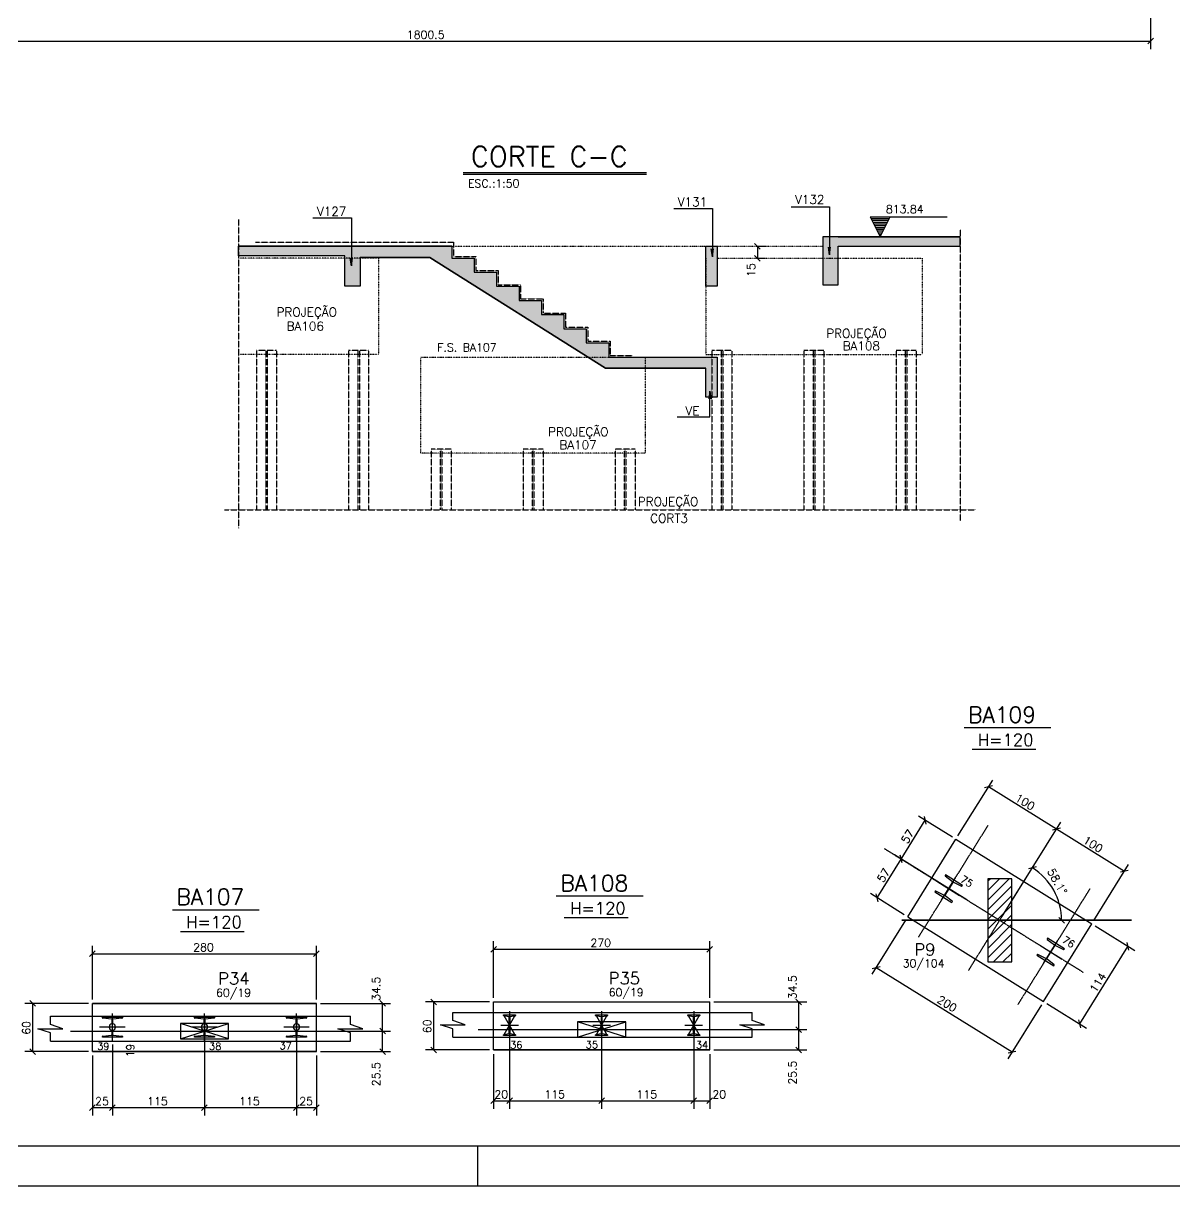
# Model space of a CAD drawing. Extents: x 880 to 7065, y 666 to 4166.
# Drawn here: x 3869 to 5307, y 666 to 2118 of the extents above; entities that cross this region are included whole.
import ezdxf

# ---------------------------------------------------------------- set-up
doc = ezdxf.new("R2010")
doc.units = 0
doc.header["$MEASUREMENT"] = 0
doc.linetypes.add('ESTILO_TQS_0004', pattern=[2, 0.5, -0.4, 0.1, -0.4, 0.1, -0.5])
doc.linetypes.add('ESTILO_TQS_0005', pattern=[0.4, 0.3, -0.1])
for name, color, linetype in [('1', 1, 'CONTINUOUS'), ('2', 2, 'CONTINUOUS'), ('3', 3, 'CONTINUOUS'), ('4', 4, 'CONTINUOUS'), ('6', 6, 'CONTINUOUS'), ('7', 7, 'CONTINUOUS'), ('8', 8, 'CONTINUOUS'), ('9', 9, 'CONTINUOUS')]:
    doc.layers.add(name, color=color, linetype=linetype)
doc.styles.get("Standard").update_dxf_attribs({"font": 'ROMANS.SHX'})

msp = doc.modelspace()

# ---------------------------------------------------------------- linework, layer by layer
at = {"layer": '1', "linetype": 'Continuous'}
for p, q in [((5033.77396, 1098.694714), (5203.604604, 993.065399)), ((4973.611962, 1001.862193), (5143.395895, 896.261931)), ((3954.911153, 833.574527), (3954.911153, 893.574527)), ((4234.911303, 833.574527), (4234.911303, 893.574527)), ((4456.245902, 835.473725), (4456.245902, 895.473725)), ((4456.245902, 895.473725), (4726.246052, 895.473725)), ((4726.246052, 835.473725), (4726.246052, 895.473725)), ((3902.472532, 877.574491), (4277.282203, 877.574491)), ((3902.472532, 846.570657), (4277.282203, 846.570657))]:
    msp.add_line(p, q, dxfattribs=at)
for points in [[(880.474357, 665.886032), (7064.708681, 665.886032), (7064.708681, 4165.886032), (880.474357, 4165.886032), (880.474357, 665.886032)], [(3954.911153, 893.574527), (4234.911303, 893.574527), (3954.911153, 893.574527)], [(3954.911153, 833.574527), (4234.911303, 833.574527), (3954.911153, 833.574527)], [(4456.245902, 835.473725), (4726.246052, 835.473725), (4456.245902, 835.473725)]]:
    msp.add_lwpolyline(points, dxfattribs=at)
at = {"layer": '2', "linetype": 'Continuous'}
for p, q in [((5273.492966, 2092.25818), (5280.564033, 2099.329248)), ((4782.375537, 1843.037453), (4789.446605, 1835.966385)), ((4782.375537, 1828.037453), (4789.446605, 1820.966385)), ((5079.410785, 1165.375299), (5069.671804, 1163.10544)), ((4996.754905, 1117.555801), (4994.485045, 1127.294781)), ((5164.324662, 1112.56154), (5154.585682, 1110.291681)), ((5164.324662, 1112.56154), (5154.585682, 1110.291681)), ((4966.650856, 1069.154559), (4964.380996, 1078.89354)), ((4966.650856, 1069.154559), (4964.380996, 1078.89354)), ((5134.22639, 1064.167411), (5124.48738, 1061.897678)), ((5249.241429, 1059.745984), (5239.502449, 1057.476125)), ((4936.546195, 1020.752334), (4934.276335, 1030.491314)), ((5088.584927, 997.478322), (5088.584927, 997.478322)), ((5169.32026, 993.942789), (5162.249193, 1001.013856)), ((3951.37562, 952.170497), (3958.446687, 959.241565)), ((4231.375769, 952.170497), (4238.446837, 959.241565)), ((4452.710368, 957.830168), (4459.781436, 964.901236)), ((4722.710518, 957.830168), (4729.781586, 964.901236)), ((5249.966518, 960.066148), (5247.696658, 969.805128)), ((4929.380376, 937.440948), (4939.119356, 939.710807)), ((3883.976698, 890.038993), (3876.90563, 897.110061)), ((4321.014767, 890.038993), (4313.9437, 897.110061)), ((4377.761042, 899.009259), (4384.83211, 891.938192)), ((4841.106819, 891.938192), (4834.035751, 899.009259)), ((5189.757808, 863.262681), (5187.487949, 873.001661)), ((4094.911303, 859.074527), (4094.911303, 859.074527)), ((4321.014767, 855.538993), (4313.9437, 862.610061)), ((4321.014767, 855.538993), (4313.9437, 862.610061)), ((4591.245902, 860.973725), (4591.245902, 860.973725)), ((4841.106819, 857.438192), (4834.035751, 864.509259)), ((4841.106819, 857.438192), (4834.035751, 864.509259)), ((3883.976698, 830.038993), (3876.90563, 837.110061)), ((4321.014767, 830.038993), (4313.9437, 837.110061)), ((4377.761042, 839.009259), (4384.83211, 831.938192)), ((4841.106819, 831.938192), (4834.035751, 839.009259)), ((5099.164308, 831.840686), (5108.903289, 834.110546)), ((4452.710368, 768.523206), (4459.781436, 775.594273)), ((4472.710368, 768.523206), (4479.781436, 775.594273)), ((4472.710368, 768.523206), (4479.781436, 775.594273)), ((4587.710368, 768.523206), (4594.781436, 775.594273)), ((4587.710368, 768.523206), (4594.781436, 775.594273)), ((4702.710518, 768.523206), (4709.781586, 775.594273)), ((4702.710518, 768.523206), (4709.781586, 775.594273)), ((4722.710518, 768.523206), (4729.781586, 775.594273)), ((3951.37562, 759.912153), (3958.446687, 766.983221)), ((3976.37562, 759.912153), (3983.446687, 766.983221)), ((3976.37562, 759.912153), (3983.446687, 766.983221)), ((4091.375769, 759.912153), (4098.446837, 766.983221)), ((4091.375769, 759.912153), (4098.446837, 766.983221)), ((4206.375769, 759.912153), (4213.446837, 766.983221)), ((4206.375769, 759.912153), (4213.446837, 766.983221)), ((4231.375769, 759.912153), (4238.446837, 766.983221))]:
    msp.add_line(p, q, dxfattribs=at)
at = {"layer": '3', "linetype": 'Continuous'}
for p, q in [((4926.723068, 1876.501931), (5022.723048, 1876.501931)), ((4926.723068, 1876.501931), (4939.223068, 1851.501919)), ((4927.837818, 1874.272312), (4950.608294, 1874.272312)), ((4939.223068, 1851.501919), (4951.723092, 1876.501931)), ((4928.952615, 1872.042765), (4949.493497, 1872.042765)), ((4930.067365, 1869.81317), (4948.378699, 1869.81317)), ((4931.182163, 1867.583622), (4947.263949, 1867.583622)), ((4932.296961, 1865.354027), (4946.149152, 1865.354075)), ((4933.41171, 1863.124479), (4945.034354, 1863.124479)), ((4934.526508, 1860.89492), (4943.919556, 1860.894872)), ((4935.641306, 1858.665325), (4942.804759, 1858.665265)), ((4936.756103, 1856.435718), (4941.689961, 1856.435718)), ((4937.870925, 1854.20617), (4940.575211, 1854.20617)), ((5053.988274, 1211.179916), (5133.879676, 1211.179916)), ((4973.56525, 1001.891246), (5033.77396, 1098.694714)), ((5073.584927, 1022.570178), (5100.493072, 1049.478322)), ((5073.584927, 1034.590993), (5088.472257, 1049.478322)), ((5073.584927, 1046.611808), (5076.451441, 1049.478322)), ((5073.584927, 1010.549363), (5103.584927, 1040.549363)), ((5073.584927, 998.528547), (5103.584927, 1028.528547)), ((5073.584927, 986.507732), (5103.584927, 1016.507732)), ((5073.584927, 974.486917), (5103.584927, 1004.486917)), ((4544.557578, 1000.833701), (4624.44898, 1000.833701)), ((5073.584927, 962.466101), (5103.584927, 992.466101)), ((5143.395895, 896.261931), (5203.604604, 993.065399)), ((4064.857064, 983.666984), (4144.748465, 983.666984)), ((5073.584927, 950.445286), (5103.584927, 980.445286)), ((5080.638779, 945.478322), (5103.584927, 968.424471)), ((5092.659594, 945.478322), (5103.584927, 956.403656)), ((4436.228857, 715.887607), (4436.228857, 665.888107))]:
    msp.add_line(p, q, dxfattribs=at)
at = {"layer": '3', "linetype": 'ESTILO_TQS_0004'}
for p, q in [((4404.0315, 1839.501919), (4867.5315, 1839.501919)), ((4312.5315, 1824.501919), (4137.493089, 1824.501919)), ((4312.5315, 1824.501919), (4312.5315, 1704.501919)), ((4721.5315, 1824.501919), (4721.5315, 1704.501919)), ((4735.5315, 1824.501919), (4991.53165, 1824.501919)), ((4991.53165, 1824.501919), (4991.53165, 1704.501919)), ((4312.5315, 1704.501919), (4137.493089, 1704.501919)), ((4365.5315, 1581.175719), (4365.5315, 1701.175719)), ((4365.5315, 1701.175719), (4600.0315, 1701.175719)), ((4645.5315, 1701.175719), (4645.5315, 1581.175719)), ((4721.5315, 1704.501919), (4991.53165, 1704.501919)), ((4645.5315, 1581.175719), (4365.5315, 1581.175719))]:
    msp.add_line(p, q, dxfattribs=at)
at = {"layer": '3', "linetype": 'Continuous'}
for points in [[(4405.408099, 882.47756), (4779.340149, 882.47756)], [(4405.408099, 851.473725), (4779.340149, 851.473725)]]:
    msp.add_lwpolyline(points, dxfattribs=at)
at = {"layer": '4', "linetype": 'Continuous'}
for p, q in [((5044.001849, 1238.285927), (5152.425894, 1238.285927)), ((4534.571152, 1027.939712), (4642.995198, 1027.939712)), ((4054.870638, 1010.772995), (4163.294684, 1010.772995))]:
    msp.add_line(p, q, dxfattribs=at)
at = {"layer": '6', "linetype": 'Continuous'}
for p, q in [((4418.276901, 1931.585586), (4647.447456, 1931.585586)), ((4418.276901, 1929.787546), (4647.447456, 1929.787546)), ((4867.5315, 1851.501919), (4867.5315, 1791.501919)), ((4886.5315, 1851.501919), (4867.5315, 1851.501919)), ((4886.5315, 1851.501919), (5039.345376, 1851.501919)), ((4404.0315, 1839.501919), (4137.493089, 1839.501919)), ((4404.0315, 1839.501919), (4404.0315, 1824.841919)), ((4721.5315, 1789.501919), (4721.5315, 1839.501919)), ((4721.5315, 1839.501919), (4735.5315, 1839.501919)), ((4735.5315, 1839.501919), (4735.5315, 1789.501919)), ((4886.5315, 1791.501919), (4886.5315, 1839.501919)), ((4886.5315, 1839.501919), (5039.345376, 1839.501919)), ((4270.5315, 1827.501919), (4137.493089, 1827.501919)), ((4270.5315, 1789.501919), (4270.5315, 1827.501919)), ((4289.5315, 1825.501919), (4289.5315, 1789.501919)), ((4289.5315, 1825.501919), (4376.749201, 1825.501919)), ((4376.749201, 1825.501919), (4595.984006, 1687.175719)), ((4404.0315, 1824.841919), (4432.0315, 1824.841919)), ((4432.0315, 1824.841919), (4432.0315, 1807.175319)), ((4432.0315, 1807.175319), (4460.0315, 1807.175319)), ((4432.0315, 1807.175319), (4460.0315, 1807.175319)), ((4460.0315, 1807.175319), (4460.0315, 1789.508719)), ((4289.5315, 1789.501919), (4270.5315, 1789.501919)), ((4460.0315, 1789.508719), (4488.0315, 1789.508719)), ((4460.0315, 1789.508719), (4488.0315, 1789.508719)), ((4488.0315, 1789.508719), (4488.0315, 1771.842119)), ((4735.5315, 1789.501919), (4721.5315, 1789.501919)), ((4867.5315, 1791.501919), (4886.5315, 1791.501919)), ((4488.0315, 1771.842119), (4516.0315, 1771.842119)), ((4488.0315, 1771.842119), (4516.0315, 1771.842119)), ((4516.0315, 1771.842119), (4516.0315, 1754.175519)), ((4516.0315, 1754.175519), (4544.0315, 1754.175519)), ((4516.0315, 1754.175519), (4544.0315, 1754.175519)), ((4544.0315, 1754.175519), (4544.0315, 1736.508919)), ((4544.0315, 1736.508919), (4572.0315, 1736.508919)), ((4544.0315, 1736.508919), (4572.0315, 1736.508919)), ((4572.0315, 1736.508919), (4572.0315, 1718.842319)), ((4572.0315, 1718.842319), (4600.0315, 1718.842319)), ((4600.0315, 1718.842319), (4600.0315, 1701.175719)), ((4600.0315, 1701.175719), (4721.5315, 1701.175719)), ((4721.5315, 1701.175719), (4735.5315, 1701.175719)), ((4735.5315, 1701.175719), (4735.5315, 1651.175719)), ((4595.984006, 1687.175719), (4721.5315, 1687.175719)), ((4721.5315, 1651.175719), (4721.5315, 1687.175719)), ((4735.5315, 1651.175719), (4721.5315, 1651.175719)), ((5015.999494, 1022.781358), (5033.796771, 1051.395792)), ((5020.88555, 1054.304822), (5020.487281, 1053.664487)), ((5020.575913, 1052.892601), (5029.473784, 1046.104747)), ((5042.11438, 1041.101158), (5020.88555, 1054.304822)), ((5008.080154, 1033.716327), (5007.681885, 1033.075992)), ((5007.681885, 1033.075992), (5028.910716, 1019.872327)), ((5018.834033, 1028.998171), (5008.811687, 1033.978097)), ((5011.38898, 1045.490843), (5038.407285, 1028.686307)), ((5029.56302, 1045.333831), (5019.565566, 1029.25994)), ((5020.233849, 1028.844289), (5030.2307, 1044.917209)), ((5030.962233, 1045.178979), (5040.984579, 1040.199053)), ((5041.716112, 1040.460822), (5042.11438, 1041.101158)), ((5029.220352, 1021.284549), (5020.322481, 1028.072403)), ((5028.910716, 1019.872327), (5029.308984, 1020.512663)), ((5148.259296, 975.084064), (5147.861028, 974.443728)), ((5147.94966, 973.671842), (5156.847531, 966.883988)), ((5169.488127, 961.880399), (5148.259296, 975.084064)), ((5138.762727, 966.270084), (5165.781032, 949.465548)), ((5143.373241, 943.560599), (5161.170518, 972.175033)), ((5156.936767, 966.113073), (5146.939313, 950.039182)), ((5147.607596, 949.62353), (5157.604447, 965.696451)), ((5158.33598, 965.95822), (5168.358325, 960.978294)), ((5169.089858, 961.240064), (5169.488127, 961.880399)), ((5135.453901, 954.495569), (5135.055632, 953.855233)), ((5135.055632, 953.855233), (5156.284463, 940.651569)), ((5146.20778, 949.777412), (5136.185434, 954.757338)), ((5156.594099, 942.06379), (5147.696228, 948.851644)), ((5156.284463, 940.651569), (5156.682731, 941.291904)), ((3967.411153, 875.818312), (3967.411153, 876.572399)), ((3967.411153, 876.572399), (3992.411153, 876.572399)), ((3979.034722, 874.145126), (3967.894084, 875.209673)), ((3979.517653, 868.054034), (3979.517653, 873.536487)), ((3979.911153, 847.223595), (3979.911153, 880.921204)), ((3991.928222, 875.209673), (3980.787584, 874.145126)), ((3992.411153, 876.572399), (3992.411153, 875.818312)), ((4082.411303, 875.818815), (4082.411303, 876.572902)), ((4082.411303, 876.572902), (4107.411303, 876.572902)), ((4094.034872, 874.145628), (4082.894234, 875.210176)), ((4094.517803, 868.054537), (4094.517803, 873.53699)), ((4094.911303, 847.224097), (4094.911303, 880.921707)), ((4106.928372, 875.210176), (4095.787734, 874.145628)), ((4107.411303, 876.572902), (4107.411303, 875.818815)), ((4197.411303, 875.819318), (4197.411303, 876.573405)), ((4197.411303, 876.573405), (4222.411303, 876.573405)), ((4209.034872, 874.146131), (4197.894234, 875.210679)), ((4209.517803, 868.05504), (4209.517803, 873.537492)), ((4209.911303, 847.2246), (4209.911303, 880.92221)), ((4221.928372, 875.210679), (4210.787734, 874.146131)), ((4222.411303, 876.573405), (4222.411303, 875.819318)), ((4468.745902, 878.717772), (4468.745902, 879.471859)), ((4468.745902, 879.471859), (4483.745902, 879.471859)), ((4475.369471, 877.044586), (4469.228833, 878.109133)), ((4469.602395, 854.899346), (4482.88941, 878.044372)), ((4482.88941, 854.899346), (4469.602395, 878.044372)), ((4475.852402, 856.506629), (4475.852402, 876.435947)), ((4476.245902, 883.820664), (4476.245902, 849.123054)), ((4476.639402, 876.435947), (4476.639402, 856.507772)), ((4483.262971, 878.109133), (4477.122333, 877.044586)), ((4483.745902, 879.471859), (4483.745902, 878.717772)), ((4583.745902, 878.718919), (4583.745902, 879.473006)), ((4583.745902, 879.473006), (4598.745902, 879.473006)), ((4590.369471, 877.045732), (4584.228833, 878.11028)), ((4584.602395, 854.900493), (4597.88941, 878.045519)), ((4597.88941, 854.900493), (4584.602395, 878.045519)), ((4590.852402, 856.507776), (4590.852402, 876.437093)), ((4591.245902, 883.821811), (4591.245902, 849.124201)), ((4591.639402, 876.437093), (4591.639402, 856.508919)), ((4598.262971, 878.11028), (4592.122333, 877.045732)), ((4598.745902, 879.473006), (4598.745902, 878.718919)), ((4698.746052, 878.720065), (4698.746052, 879.474153)), ((4698.746052, 879.474153), (4713.746052, 879.474153)), ((4705.369621, 877.046879), (4699.228983, 878.111426)), ((4699.602544, 854.90164), (4712.889559, 878.046665)), ((4712.889559, 854.90164), (4699.602544, 878.046665)), ((4705.852552, 856.508922), (4705.852552, 876.43824)), ((4706.246052, 883.822957), (4706.246052, 849.125348)), ((4706.639552, 876.43824), (4706.639552, 856.510065)), ((4713.263121, 878.111426), (4707.122483, 877.046879)), ((4713.746052, 879.474153), (4713.746052, 878.720065)), ((3995.820123, 864.072399), (3964.002184, 864.072399)), ((3979.517653, 854.608312), (3979.517653, 860.090765)), ((3980.304653, 860.090765), (3980.304653, 854.608312)), ((4110.820273, 864.072902), (4079.002333, 864.072902)), ((4094.517803, 854.608815), (4094.517803, 860.091268)), ((4095.304803, 860.091268), (4095.304803, 854.608815)), ((4225.820273, 864.073405), (4194.002333, 864.073405)), ((4209.517803, 854.609318), (4209.517803, 860.091771)), ((4210.304803, 860.091771), (4210.304803, 854.609318)), ((4465.336933, 866.471859), (4487.154872, 866.471859)), ((4580.336933, 866.473006), (4602.154872, 866.473006)), ((4695.337082, 866.474153), (4717.155021, 866.474153)), ((3967.411153, 851.572399), (3967.411153, 852.326487)), ((3992.411153, 851.572399), (3967.411153, 851.572399)), ((3967.894084, 852.935126), (3979.034722, 853.999673)), ((3980.787584, 853.999673), (3991.928222, 852.935126)), ((3992.411153, 852.326487), (3992.411153, 851.572399)), ((4082.411303, 851.572902), (4082.411303, 852.32699)), ((4107.411303, 851.572902), (4082.411303, 851.572902)), ((4082.894234, 852.935628), (4094.034872, 854.000176)), ((4095.787734, 854.000176), (4106.928372, 852.935628)), ((4107.411303, 852.32699), (4107.411303, 851.572902)), ((4197.411303, 851.573405), (4197.411303, 852.327492)), ((4222.411303, 851.573405), (4197.411303, 851.573405)), ((4197.894234, 852.936131), (4209.034872, 854.000679)), ((4210.787734, 854.000679), (4221.928372, 852.936131)), ((4222.411303, 852.327492), (4222.411303, 851.573405)), ((4468.745902, 853.471859), (4468.745902, 854.225947)), ((4483.745902, 853.471859), (4468.745902, 853.471859)), ((4469.228833, 854.834586), (4475.369471, 855.899133)), ((4477.122333, 855.899133), (4483.262971, 854.834586)), ((4483.745902, 854.225947), (4483.745902, 853.471859)), ((4583.745902, 853.473006), (4583.745902, 854.227093)), ((4598.745902, 853.473006), (4583.745902, 853.473006)), ((4584.228833, 854.835732), (4590.369471, 855.90028)), ((4592.122333, 855.90028), (4598.262971, 854.835732)), ((4598.745902, 854.227093), (4598.745902, 853.473006)), ((4698.746052, 853.474153), (4698.746052, 854.22824)), ((4713.746052, 853.474153), (4698.746052, 853.474153)), ((4699.228983, 854.836879), (4705.369621, 855.901426)), ((4707.122483, 855.901426), (4713.263121, 854.836879)), ((4713.746052, 854.22824), (4713.746052, 853.474153))]:
    msp.add_line(p, q, dxfattribs=at)
for points in [[(1030.476824, 715.887607), (7014.713088, 715.887607), (7014.713088, 4115.886532), (1030.476824, 4115.886532), (1030.476824, 715.887607)], [(3980.304653, 873.53763), (3980.304653, 868.054034)], [(4095.304803, 873.538133), (4095.304803, 868.054537)], [(4210.304803, 873.538636), (4210.304803, 868.05504)]]:
    msp.add_lwpolyline(points, dxfattribs=at)
for centre, radius, start, end in [((5021.018002, 1053.334395), 0.625, 148.119688, 224.980914), ((5029.031693, 1045.662951), 0.625002, 328.014692, 44.980836), ((5008.610875, 1033.386236), 0.625, 71.258463, 148.119688), ((5030.76142, 1044.587118), 0.625, 71.258463, 148.119688), ((5041.185391, 1040.790914), 0.625, 251.258463, 328.119688), ((5019.034845, 1029.590032), 0.625, 251.258463, 328.119688), ((5020.76457, 1028.514197), 0.625, 148.119688, 224.980914), ((5028.778264, 1020.842754), 0.625, 328.119688, 44.980914), ((5148.391749, 974.113636), 0.625, 148.119688, 224.980914), ((5156.40544, 966.442192), 0.625002, 328.014692, 44.980836), ((5158.135167, 965.366359), 0.625, 71.258463, 148.119688), ((5168.559138, 961.570155), 0.625, 251.258463, 328.119688), ((5135.984621, 954.165477), 0.625, 71.258463, 148.119688), ((5146.408592, 950.369273), 0.625, 251.258463, 328.119688), ((5148.138317, 949.293439), 0.625, 148.119688, 224.980914), ((5156.15201, 941.621996), 0.625, 328.119688, 44.980914), ((3968.036153, 875.818312), 0.625, 180, 256.861226), ((3978.892653, 873.536487), 0.625, 0, 76.861226), ((3980.929655, 873.536484), 0.625002, 103.138852, 180.104996), ((3991.786153, 875.818312), 0.625, 283.138774, 0), ((4083.036303, 875.818815), 0.625, 180, 256.861226), ((4093.892803, 873.53699), 0.625, 0, 76.861226), ((4095.929804, 873.536987), 0.625002, 103.138852, 180.104996), ((4106.786303, 875.818815), 0.625, 283.138774, 0), ((4198.036303, 875.819318), 0.625, 180, 256.861226), ((4208.892803, 873.537492), 0.625, 0, 76.861226), ((4210.929804, 873.53749), 0.625002, 103.138852, 180.104996), ((4221.786303, 875.819318), 0.625, 283.138774, 0), ((4469.370902, 878.717772), 0.625, 180, 256.861226), ((4475.227402, 876.435947), 0.625, 0, 76.861226), ((4477.264402, 876.435947), 0.625, 103.138774, 180), ((4483.120902, 878.717772), 0.625, 283.138774, 0), ((4584.370902, 878.718919), 0.625, 180, 256.861226), ((4590.227402, 876.437093), 0.625, 0, 76.861226), ((4592.264402, 876.437093), 0.625, 103.138774, 180), ((4598.120902, 878.718919), 0.625, 283.138774, 0), ((4699.371052, 878.720065), 0.625, 180, 256.861226), ((4705.227552, 876.43824), 0.625, 0, 76.861226), ((4707.264552, 876.43824), 0.625, 103.138774, 180), ((4713.121052, 878.720065), 0.625, 283.138774, 0), ((3979.911153, 864.072399), 4.001032, 95.644143, 264.355857), ((3979.911153, 864.072399), 4.001032, 275.644143, 84.355857), ((4094.911303, 864.072902), 4.001032, 95.644143, 264.355857), ((4094.911303, 864.072902), 4.001032, 275.644143, 84.355857), ((4209.911303, 864.073405), 4.001032, 95.644143, 264.355857), ((4209.911303, 864.073405), 4.001032, 275.644143, 84.355857), ((3968.036153, 852.326487), 0.625, 103.138774, 180), ((3978.892653, 854.608312), 0.625, 283.138774, 0), ((3980.929653, 854.608312), 0.625, 180, 256.861226), ((3991.786153, 852.326487), 0.625, 0, 76.861226), ((4083.036303, 852.32699), 0.625, 103.138774, 180), ((4093.892803, 854.608815), 0.625, 283.138774, 0), ((4095.929803, 854.608815), 0.625, 180, 256.861226), ((4106.786303, 852.32699), 0.625, 0, 76.861226), ((4198.036303, 852.327492), 0.625, 103.138774, 180), ((4208.892803, 854.609318), 0.625, 283.138774, 0), ((4210.929803, 854.609318), 0.625, 180, 256.861226), ((4221.786303, 852.327492), 0.625, 0, 76.861226), ((4469.370902, 854.225947), 0.625, 103.138774, 180), ((4475.227401, 856.507774), 0.625002, 283.138852, 0.104996), ((4477.264402, 856.507772), 0.625, 180, 256.861226), ((4483.120902, 854.225947), 0.625, 0, 76.861226), ((4584.370902, 854.227093), 0.625, 103.138774, 180), ((4590.227401, 856.508921), 0.625002, 283.138852, 0.104996), ((4592.264402, 856.508919), 0.625, 180, 256.861226), ((4598.120902, 854.227093), 0.625, 0, 76.861226), ((4699.371052, 854.22824), 0.625, 103.138774, 180), ((4705.22755, 856.510068), 0.625002, 283.138852, 0.104996), ((4707.264552, 856.510065), 0.625, 180, 256.861226), ((4713.121052, 854.22824), 0.625, 0, 76.861226)]:
    msp.add_arc(centre, radius, start, end, dxfattribs=at)
at = {"layer": '7', "linetype": 'Continuous'}
for points in [[(5073.584927, 945.478322), (5103.584927, 945.478322), (5103.584927, 1049.478322), (5073.584927, 1049.478322), (5073.584927, 945.478322)], [(4064.911303, 849.574527), (4124.911303, 849.574527), (4124.911303, 868.574527), (4064.911303, 868.574527), (4064.911303, 849.574527)], [(4561.245902, 851.473725), (4621.245902, 851.473725), (4621.245902, 870.473725), (4561.245902, 870.473725), (4561.245902, 851.473725)]]:
    msp.add_lwpolyline(points, dxfattribs=at)
at = {"layer": '8', "linetype": 'Continuous'}
for points in [[(5039.345376, 1851.501919), (4867.5315, 1851.501919), (4867.5315, 1791.501919), (4886.5315, 1791.501919), (4886.5315, 1839.501919), (5039.345376, 1839.501919), (5039.345376, 1851.501919)], [(4137.493089, 1839.501919), (4404.0315, 1839.501919), (4404.0315, 1824.841919), (4432.0315, 1824.841919), (4432.0315, 1807.175319), (4460.0315, 1807.175319), (4460.0315, 1789.508719), (4488.0315, 1789.508719), (4488.0315, 1771.842119), (4516.0315, 1771.842119), (4516.0315, 1754.175519), (4544.0315, 1754.175519), (4544.0315, 1736.508919), (4572.0315, 1736.508919), (4572.0315, 1718.842319), (4600.0315, 1718.842319), (4600.0315, 1701.175719), (4735.5315, 1701.175719), (4735.5315, 1651.175719), (4721.5315, 1651.175719), (4721.5315, 1687.175719), (4595.984006, 1687.175719), (4376.749201, 1825.501919), (4289.5315, 1825.501919), (4289.5315, 1789.501919), (4270.5315, 1789.501919), (4270.5315, 1827.501919), (4137.493089, 1827.501919), (4137.493089, 1839.501919)], [(4721.5315, 1839.501919), (4735.5315, 1839.501919), (4735.5315, 1789.501919), (4721.5315, 1789.501919), (4721.5315, 1839.501919)]]:
    msp.add_lwpolyline(points, dxfattribs=at)
for points in [[(4867.5315, 1791.501919), (4886.5315, 1791.501919), (4867.5315, 1851.501919)], [(4886.5315, 1791.501919), (4886.5315, 1839.501919), (4867.5315, 1851.501919)], [(4867.5315, 1851.501919), (4886.5315, 1839.501919), (5039.345376, 1851.501919)], [(4886.5315, 1839.501919), (5039.345376, 1839.501919), (5039.345376, 1851.501919)], [(4137.493089, 1827.501919), (4137.493089, 1839.501919), (4404.0315, 1839.501919)], [(4137.493089, 1827.501919), (4404.0315, 1839.501919), (4270.5315, 1827.501919)], [(4404.0315, 1839.501919), (4289.5315, 1825.501919), (4270.5315, 1827.501919)], [(4376.749201, 1825.501919), (4289.5315, 1825.501919), (4404.0315, 1839.501919)], [(4404.0315, 1824.841919), (4376.749201, 1825.501919), (4404.0315, 1839.501919)], [(4721.5315, 1839.501919), (4735.5315, 1839.501919), (4735.5315, 1789.501919)], [(4721.5315, 1839.501919), (4735.5315, 1789.501919), (4721.5315, 1789.501919)], [(4721.5315, 1839.501919), (4721.5315, 1789.501919), (4721.5315, 1839.501919)], [(4289.5315, 1825.501919), (4289.5315, 1789.501919), (4270.5315, 1827.501919)], [(4270.5315, 1827.501919), (4289.5315, 1789.501919), (4270.5315, 1789.501919)], [(4595.984006, 1687.175719), (4376.749201, 1825.501919), (4404.0315, 1824.841919)], [(4432.0315, 1807.175319), (4595.984006, 1687.175719), (4404.0315, 1824.841919)], [(4432.0315, 1824.841919), (4432.0315, 1807.175319), (4404.0315, 1824.841919)], [(4460.0315, 1807.175319), (4460.0315, 1789.508719), (4432.0315, 1807.175319)], [(4460.0315, 1789.508719), (4595.984006, 1687.175719), (4432.0315, 1807.175319)], [(4488.0315, 1771.842119), (4595.984006, 1687.175719), (4460.0315, 1789.508719)], [(4488.0315, 1771.842119), (4460.0315, 1789.508719), (4488.0315, 1789.508719)], [(4488.0315, 1771.842119), (4516.0315, 1754.175519), (4595.984006, 1687.175719)], [(4488.0315, 1771.842119), (4516.0315, 1771.842119), (4516.0315, 1754.175519)], [(4595.984006, 1687.175719), (4516.0315, 1754.175519), (4544.0315, 1736.508919)], [(4544.0315, 1754.175519), (4544.0315, 1736.508919), (4516.0315, 1754.175519)], [(4572.0315, 1718.842319), (4544.0315, 1736.508919), (4572.0315, 1736.508919)], [(4595.984006, 1687.175719), (4544.0315, 1736.508919), (4572.0315, 1718.842319)], [(4600.0315, 1718.842319), (4595.984006, 1687.175719), (4572.0315, 1718.842319)], [(4600.0315, 1701.175719), (4595.984006, 1687.175719), (4600.0315, 1718.842319)], [(4600.0315, 1701.175719), (4721.5315, 1687.175719), (4595.984006, 1687.175719)], [(4735.5315, 1701.175719), (4721.5315, 1687.175719), (4600.0315, 1701.175719)], [(4735.5315, 1701.175719), (4721.5315, 1651.175719), (4721.5315, 1687.175719)], [(4735.5315, 1651.175719), (4721.5315, 1651.175719), (4735.5315, 1701.175719)]]:
    msp.add_solid(points, dxfattribs=at)
at = {"layer": '9', "linetype": 'Continuous'}
for p, q in [((5277.028499, 2136.677382), (5277.028499, 2085.793714)), ((3476.5315, 2095.793714), (5277.028499, 2095.793714)), ((4783.9782, 1839.501919), (4795.911071, 1839.501919)), ((4785.911071, 1839.501919), (4785.911071, 1824.501919)), ((4785.620196, 1824.501919), (4795.911071, 1824.501919)), ((5036.414693, 1102.94048), (5079.82276, 1172.731902)), ((5159.455172, 1111.426611), (5074.541295, 1164.24037)), ((4965.515926, 1074.02405), (4995.619975, 1122.425291)), ((5029.528194, 1101.335447), (4987.128443, 1127.706757)), ((5091.22566, 1001.72731), (5164.736638, 1119.918143)), ((5244.371939, 1058.611054), (5159.455172, 1111.426611)), ((5047.519654, 1023.020312), (4957.024394, 1079.305515)), ((4935.411265, 1025.621824), (4965.515926, 1074.02405)), ((5206.245337, 997.311165), (5249.653405, 1067.102587)), ((5091.224285, 1001.724054), (5118.813051, 1046.079937)), ((4969.366196, 1004.502926), (4926.919733, 1030.90329)), ((4970.971229, 997.616427), (4928.9684, 930.084345)), ((5093.584927, 997.478322), (5145.819349, 997.478322)), ((5207.85037, 990.424666), (5257.32312, 959.654173)), ((3954.911153, 898.574527), (3954.911153, 965.706031)), ((4234.911303, 898.574527), (4234.911303, 965.706031)), ((4456.245902, 900.473725), (4456.245902, 971.365702)), ((4456.245902, 961.365702), (4726.246052, 961.365702)), ((4726.246052, 900.473725), (4726.246052, 971.365702)), ((5188.622879, 868.132171), (5248.831588, 964.935638)), ((3954.911153, 955.706031), (4234.911303, 955.706031)), ((4934.249866, 938.575877), (5104.033799, 832.975616)), ((3949.911153, 893.574527), (3870.441164, 893.574527)), ((3880.441164, 833.574527), (3880.441164, 893.574527)), ((4239.911303, 893.574527), (4327.479233, 893.574527)), ((4317.479233, 859.074527), (4317.479233, 893.574527)), ((4451.245902, 895.473725), (4371.296576, 895.473725)), ((4381.296576, 895.473725), (4381.296576, 835.473725)), ((4731.246052, 895.473725), (4847.571285, 895.473725)), ((4837.571285, 860.973725), (4837.571285, 895.473725)), ((5140.755162, 892.016165), (5098.752333, 824.484084)), ((5147.641661, 893.621198), (5197.114411, 862.850705)), ((4094.911303, 875.921707), (4094.911303, 753.447687)), ((4209.911303, 875.92221), (4209.911303, 753.447687)), ((4476.245902, 878.820664), (4476.245902, 762.058739)), ((4591.245902, 878.821811), (4591.245902, 762.058739)), ((4706.246052, 878.822957), (4706.246052, 762.058739)), ((3927.556831, 859.074527), (4327.479233, 859.074527)), ((4124.911303, 849.574527), (4064.911303, 868.574527)), ((4064.911303, 849.574527), (4124.911303, 868.574527)), ((4317.479233, 833.574527), (4317.479233, 859.074527)), ((4436.965358, 860.973725), (4847.571285, 860.973725)), ((4621.245902, 851.473725), (4561.245902, 870.473725)), ((4561.245902, 851.473725), (4621.245902, 870.473725)), ((4837.571285, 835.473725), (4837.571285, 860.973725)), ((3949.911153, 833.574527), (3870.441164, 833.574527)), ((3954.911153, 828.574527), (3954.911153, 753.447687)), ((3979.911153, 842.223595), (3979.911153, 753.447687)), ((4234.911303, 828.574527), (4234.911303, 753.447687)), ((4239.911303, 833.574527), (4327.479233, 833.574527)), ((4451.245902, 835.473725), (4371.296576, 835.473725)), ((4456.245902, 830.473725), (4456.245902, 762.058739)), ((4726.246052, 830.473725), (4726.246052, 762.058739)), ((4731.246052, 835.473725), (4847.571285, 835.473725)), ((4456.245902, 772.058739), (4476.245902, 772.058739)), ((4476.245902, 772.058739), (4591.245902, 772.058739)), ((4591.245902, 772.058739), (4706.246052, 772.058739)), ((4706.246052, 772.058739), (4726.246052, 772.058739)), ((3954.911153, 763.447687), (3979.911153, 763.447687)), ((3979.911153, 763.447687), (4094.911303, 763.447687)), ((4094.911303, 763.447687), (4209.911303, 763.447687)), ((4209.911303, 763.447687), (4234.911303, 763.447687))]:
    msp.add_line(p, q, dxfattribs=at)
at = {"layer": '9', "linetype": 'ESTILO_TQS_0005'}
for p, q in [((4137.493089, 1872.789528), (4137.493089, 1487.200281)), ((5039.345376, 1861.053005), (5039.345376, 1496.570529)), ((4158.86145, 1844.501919), (4406.0315, 1844.501919)), ((4406.0315, 1844.501919), (4406.0315, 1826.841919)), ((4406.0315, 1826.841919), (4434.0315, 1826.841919)), ((4434.0315, 1826.841919), (4434.0315, 1809.175319)), ((4434.0315, 1809.175319), (4462.0315, 1809.175319)), ((4434.0315, 1809.175319), (4462.0315, 1809.175319)), ((4462.0315, 1809.175319), (4462.0315, 1791.508719)), ((4462.0315, 1791.508719), (4490.0315, 1791.508719)), ((4462.0315, 1791.508719), (4490.0315, 1791.508719)), ((4490.0315, 1791.508719), (4490.0315, 1773.842119)), ((4490.0315, 1773.842119), (4518.0315, 1773.842119)), ((4490.0315, 1773.842119), (4518.0315, 1773.842119)), ((4518.0315, 1773.842119), (4518.0315, 1756.175519)), ((4518.0315, 1756.175519), (4546.0315, 1756.175519)), ((4518.0315, 1756.175519), (4546.0315, 1756.175519)), ((4546.0315, 1756.175519), (4546.0315, 1738.508919)), ((4546.0315, 1738.508919), (4574.0315, 1738.508919)), ((4546.0315, 1738.508919), (4574.0315, 1738.508919)), ((4574.0315, 1738.508919), (4574.0315, 1720.842319)), ((4574.0315, 1720.842319), (4602.0315, 1720.842319)), ((4602.0315, 1720.842319), (4602.0315, 1703.175719)), ((4160.031351, 1709.501919), (4160.031351, 1510.086915)), ((4185.031351, 1709.501919), (4160.031351, 1709.501919)), ((4171.531351, 1709.501919), (4171.531351, 1510.086915)), ((4173.531351, 1709.501919), (4173.531351, 1510.086915)), ((4185.031351, 1709.501919), (4185.031351, 1510.086915)), ((4275.0315, 1709.501919), (4275.0315, 1510.086915)), ((4300.0315, 1709.501919), (4275.0315, 1709.501919)), ((4286.5315, 1709.501919), (4286.5315, 1510.086915)), ((4288.5315, 1709.501919), (4288.5315, 1510.086915)), ((4300.0315, 1709.501919), (4300.0315, 1510.086915)), ((4602.0315, 1703.175719), (4630.0315, 1703.175719)), ((4729.0315, 1709.501919), (4729.0315, 1510.086915)), ((4754.0315, 1709.501919), (4729.0315, 1709.501919)), ((4740.5315, 1709.501919), (4740.5315, 1510.086915)), ((4742.5315, 1709.501919), (4742.5315, 1510.086915)), ((4754.0315, 1709.501919), (4754.0315, 1510.086915)), ((4844.0315, 1709.501919), (4844.0315, 1510.086915)), ((4869.0315, 1709.501919), (4844.0315, 1709.501919)), ((4855.5315, 1709.501919), (4855.5315, 1510.086915)), ((4857.5315, 1709.501919), (4857.5315, 1510.086915)), ((4869.0315, 1709.501919), (4869.0315, 1510.086915)), ((4959.03165, 1709.501919), (4959.03165, 1510.086915)), ((4984.03165, 1709.501919), (4959.03165, 1709.501919)), ((4970.53165, 1709.501919), (4970.53165, 1510.086915)), ((4972.53165, 1709.501919), (4972.53165, 1510.086915)), ((4984.03165, 1709.501919), (4984.03165, 1510.086915)), ((4378.03135, 1586.175719), (4378.03135, 1510.086915)), ((4403.03135, 1586.175719), (4378.03135, 1586.175719)), ((4389.53135, 1586.175719), (4389.53135, 1510.086915)), ((4391.53135, 1586.175719), (4391.53135, 1510.086915)), ((4403.03135, 1586.175719), (4403.03135, 1510.086915)), ((4493.031425, 1586.175719), (4493.031425, 1510.086915)), ((4518.031425, 1586.175719), (4493.031425, 1586.175719)), ((4504.531425, 1586.175719), (4504.531425, 1510.086915)), ((4506.531425, 1586.175719), (4506.531425, 1510.086915)), ((4518.031425, 1586.175719), (4518.031425, 1510.086915)), ((4608.0315, 1586.175719), (4608.0315, 1510.086915)), ((4633.0315, 1586.175719), (4608.0315, 1586.175719)), ((4619.5315, 1586.175719), (4619.5315, 1510.086915)), ((4621.5315, 1586.175719), (4621.5315, 1510.086915)), ((4633.0315, 1586.175719), (4633.0315, 1510.086915)), ((4120.145821, 1510.086915), (5058.841461, 1510.086915)), ((4987.26574, 976.583528), (5074.037997, 1116.095824)), ((4944.481472, 1087.106136), (5193.120515, 932.460477)), ((5049.644202, 934.869486), (5137.724489, 1076.484831)), ((5111.556831, 892.40648), (5201.410981, 1036.873838))]:
    msp.add_line(p, q, dxfattribs=at)
at = {"layer": '9', "linetype": 'Continuous'}
for points in [[(4827.888053, 1888.931371), (4875.919492, 1888.931371), (4875.919492, 1828.688549), (4874.61423, 1838.602998), (4875.919492, 1828.688549), (4877.224754, 1838.602998)], [(4230.483197, 1875.207296), (4278.514636, 1875.207296), (4278.514636, 1814.964474), (4277.209374, 1824.878923), (4278.514636, 1814.964474), (4279.819898, 1824.878923)], [(4681.514051, 1886.570107), (4729.54549, 1886.570107), (4729.54549, 1826.327285), (4728.240228, 1836.241734), (4729.54549, 1826.327285), (4730.850752, 1836.241734)], [(4685.379334, 1626.263903), (4726.534506, 1626.263903), (4726.534506, 1658.679133), (4727.839768, 1648.764684), (4726.534506, 1658.679133), (4725.229244, 1648.764684)], [(4966.369107, 997.478322), (5253.03036, 997.478322), (4966.369107, 997.478322)], [(3902.472532, 846.570657), (3902.472532, 856.905288), (3886.970614, 862.072574), (3917.974448, 862.072574), (3902.472532, 867.23989), (3902.472532, 877.574491)], [(4277.282203, 846.570657), (4277.282203, 856.905288), (4261.780285, 862.072574), (4292.784119, 862.072574), (4277.282203, 867.23989), (4277.282203, 877.574491)], [(4405.408099, 851.473725), (4405.408099, 861.808357), (4389.906182, 866.975643), (4420.910015, 866.975643), (4405.408099, 872.142958), (4405.408099, 882.47756)], [(4779.340149, 851.473725), (4779.340149, 861.808357), (4763.838231, 866.975643), (4794.842065, 866.975643), (4779.340149, 872.142958), (4779.340149, 882.47756)]]:
    msp.add_lwpolyline(points, dxfattribs=at)
msp.add_arc((5088.583496, 997.478322), 77.20123, 0, 58.11894, dxfattribs=at)

# ---------------------------------------------------------------- texts
at = {"layer": '2', "linetype": 'Continuous'}
for s, p in [('1800.5', (4347.78, 2098.793714)), ('ESC.:1:50', (4424.215539, 1913.004327)), ('270', (4577.245977, 964.365702)), ('280', (4080.911228, 958.706031)), ('20', (4457.245902, 775.058739)), ('115', (4519.745902, 775.058739)), ('115', (4634.745977, 775.058739)), ('20', (4729.579382, 775.058739)), ('25', (3958.411153, 766.447687)), ('115', (4023.411228, 766.447687)), ('115', (4138.411303, 766.447687)), ('25', (4213.411303, 766.447687))]:
    msp.add_text(s, height=10, dxfattribs=at).set_placement(p)
for s, rotation, p in [('15', 90, (4782.911071, 1801.168589)), ('100', 328.119688, (5106.694528, 1147.775002)), ('57', 58.119688, (4973.267172, 1092.166731)), ('100', 328.119688, (5191.60985, 1094.960344)), ('57', 58.119688, (4943.162817, 1043.764997)), ('58.1%%d', 299.05947, (5147.625986, 1058.80777)), ('114', 58.119688, (5208.785722, 906.230199)), ('34.5', 90, (4314.479233, 896.907857)), ('34.5', 90, (4834.571285, 898.807055)), ('200', 328.12, (5009.263542, 895.753461)), ('60', 90, (4378.296576, 856.473725)), ('60', 90, (3877.441164, 854.574527)), ('19', 90, (4007.368988, 826.241197)), ('25.5', 90, (4314.479233, 790.241197)), ('25.5', 90, (4834.571285, 792.140395))]:
    msp.add_text(s, height=10, rotation=rotation, dxfattribs=at).set_placement(p)
at = {"layer": '3', "linetype": 'Continuous'}
for s, height, p in [('V132', 11, (4832.765968, 1892.429433)), ('V127', 11, (4235.528481, 1877.623084)), ('V131', 11, (4686.219934, 1889.325297)), ('813.84', 10, (4946.371161, 1880.938357)), ('PROJEÇÃO', 11, (4185.054766, 1751.845842)), ('BA106', 11, (4197.592487, 1734.20016)), ('PROJEÇÃO', 11, (4871.852979, 1725.231917)), ('F.S. BA107', 10, (4385.838876, 1708.18036)), ('BA108', 11, (4892.311385, 1709.550361)), ('VE', 11, (4696.046148, 1628.475444)), ('PROJEÇÃO', 11, (4524.33387, 1602.2854)), ('BA107', 11, (4538.390657, 1585.90555)), ('PROJEÇÃO', 11, (4636.48991, 1515.057829)), ('CORT3', 11, (4651.880654, 1494.212652)), ('H=120', 15, (5061.300643, 1215.312373)), ('H=120', 15, (4551.869947, 1004.966158)), ('H=120', 15, (4072.169433, 987.799441)), ('30/104', 10, (4967.339048, 938.737033)), ('60/19', 10, (4109.498496, 901.98415)), ('60/19', 10, (4599.998071, 902.564363)), ('39', 9, (3960.91514, 835.610994)), ('38', 9, (4100.667321, 835.592066)), ('37', 9, (4188.70899, 836.294633)), ('36', 9, (4476.840554, 837.373236)), ('35', 9, (4571.315511, 837.54785)), ('34', 9, (4708.904421, 837.372541))]:
    msp.add_text(s, height=height, dxfattribs=at).set_placement(p)
for s, p in [('75', (5038.507656, 1046.271716)), ('76', (5165.704406, 970.67229))]:
    msp.add_text(s, height=9, rotation=328.119688, dxfattribs=at).set_placement(p)
at = {"layer": '4', "linetype": 'Continuous'}
for s, height, p in [('BA109', 20, (5049.06576, 1244.325233)), ('BA108', 20, (4539.635064, 1033.979018)), ('BA107', 20, (4059.93455, 1016.812301)), ('P9', 15, (4981.87511, 953.409511)), ('P34', 15, (4112.054828, 917.349341)), ('P35', 15, (4599.998071, 917.564363))]:
    msp.add_text(s, height=height, dxfattribs=at).set_placement(p)
at = {"layer": '6', "linetype": 'Continuous'}
msp.add_text('CORTE C-C', height=25, dxfattribs=at).set_placement((4427.791448, 1939.109675))

doc.saveas('drawing.dxf')
